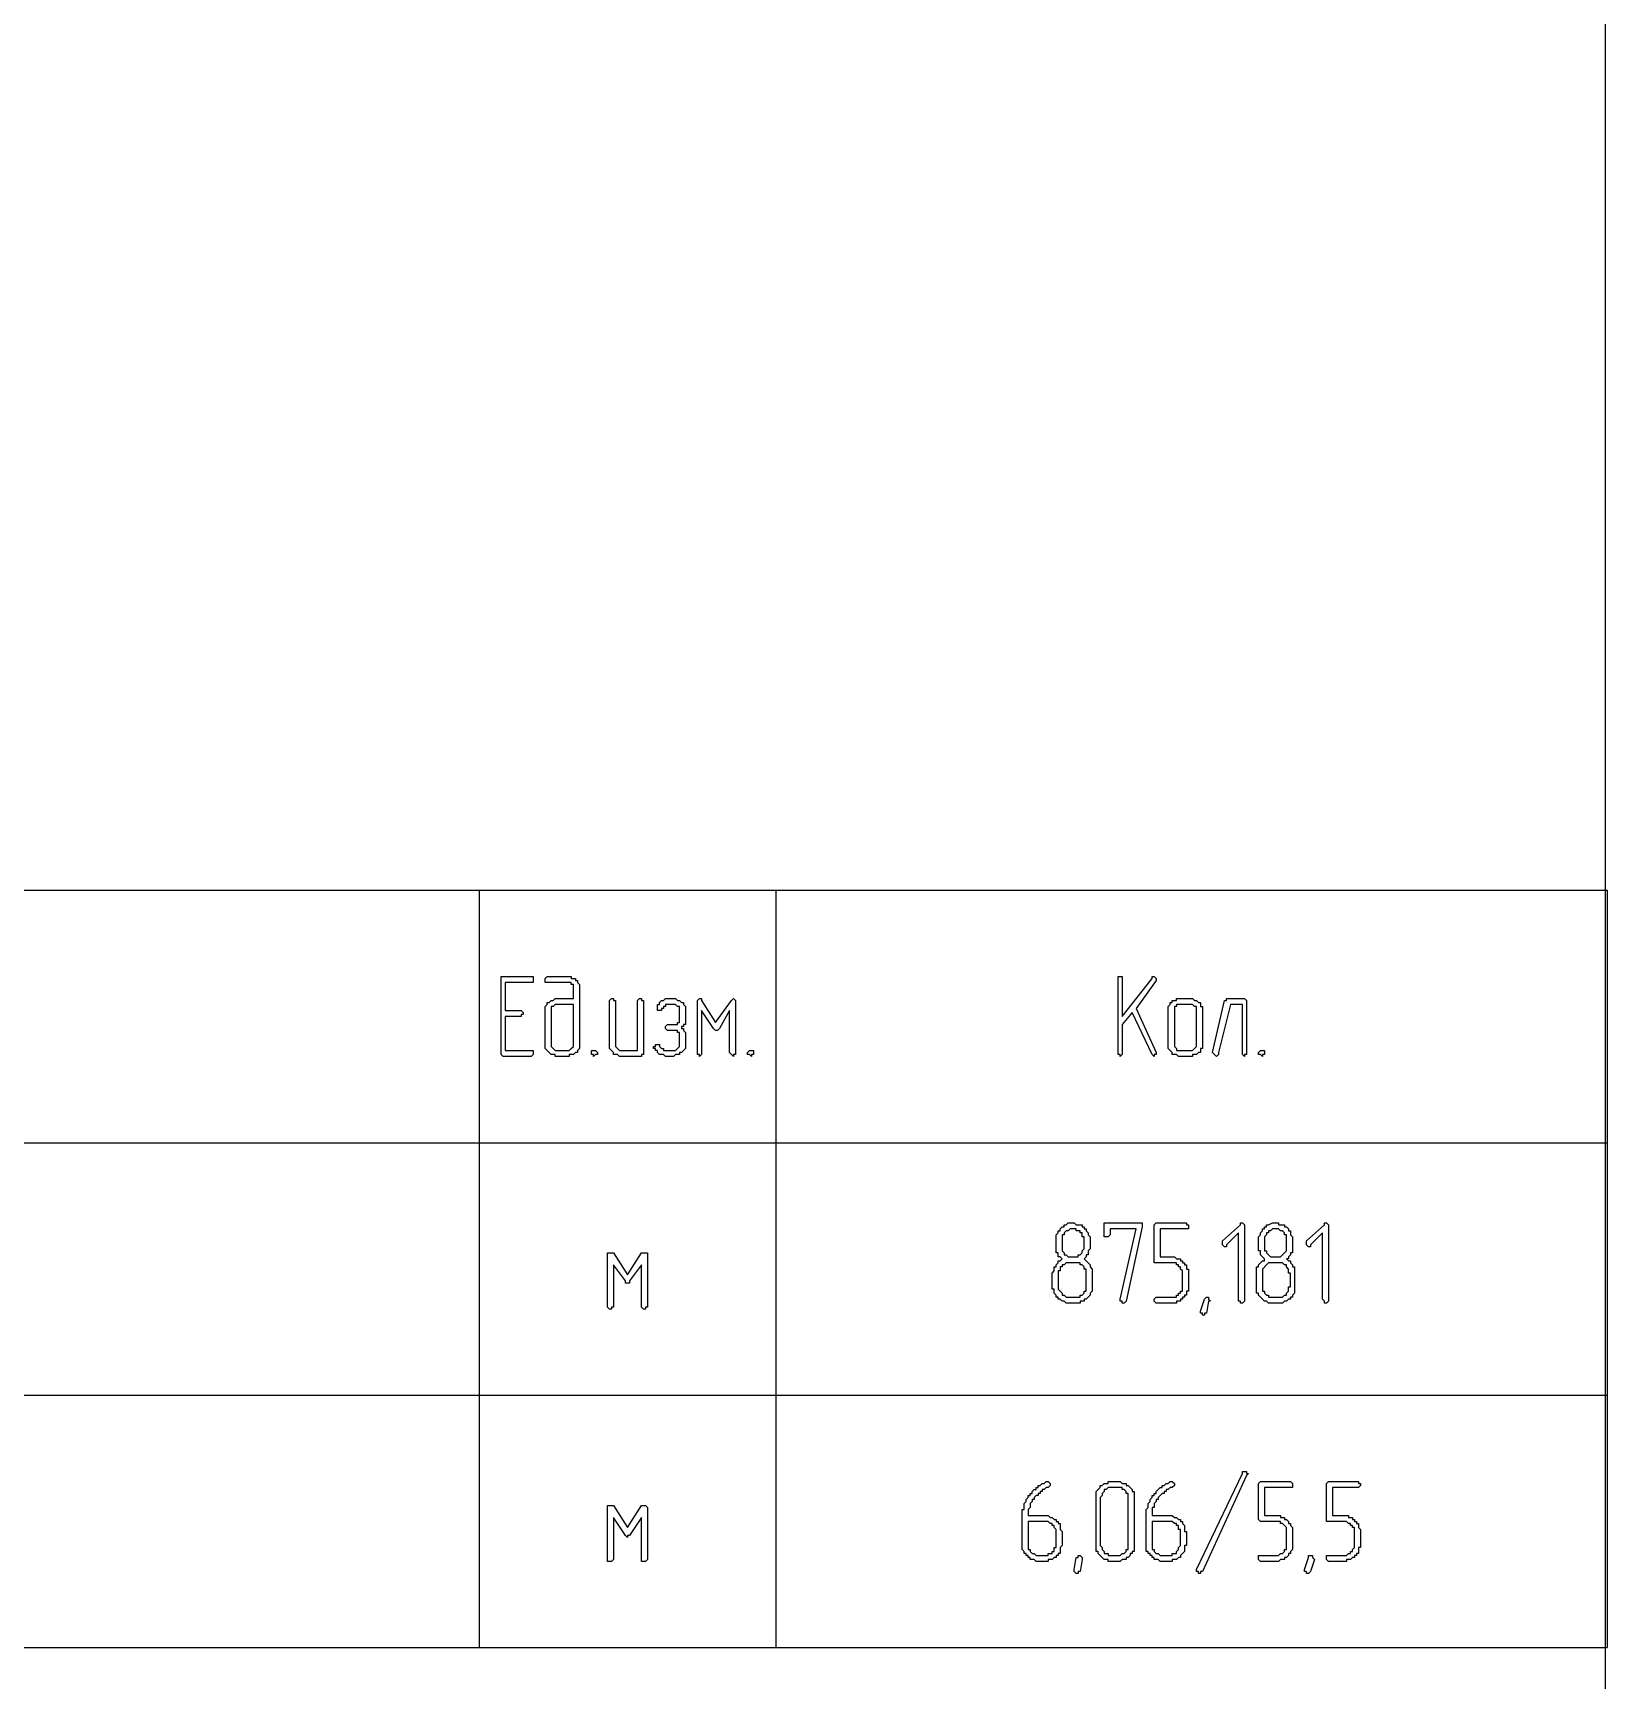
# Model space of a CAD drawing. Header units: millimetres. Extents: x 1 to 1188, y 1 to 840.
# Drawn here: x 1135 to 1184.9, y 153.8 to 206 of the extents above; entities that cross this region are included whole.
import ezdxf

# ---------------------------------------------------------------- set-up
doc = ezdxf.new("R2010")
doc.units = ezdxf.units.MM
doc.layers.add('GEOMETRY', color=7, linetype='Continuous')

msp = doc.modelspace()

# ---------------------------------------------------------------- linework, layer by layer
at = {"layer": 'GEOMETRY'}
for points in [[(1184.79, 5.658), (20.835, 5.658), (20.835, 836.683), (1184.79, 836.683)], [(1149.929, 174.822), (1149.929, 173.743), (1150.818, 173.743), (1150.818, 173.616), (1150.754, 173.553), (1149.865, 173.553), (1149.802, 173.616), (1149.802, 176.093), (1150.818, 176.093), (1150.818, 175.902), (1149.929, 175.902), (1149.929, 175.014), (1150.436, 175.014), (1150.501, 174.95), (1150.501, 174.885), (1150.436, 174.885), (1150.436, 174.822)], [(1152.088, 175.394), (1152.088, 175.839), (1152.023, 175.839), (1152.023, 175.902), (1151.198, 175.902), (1151.198, 176.029), (1151.263, 176.093), (1152.023, 176.093), (1152.023, 176.029), (1152.152, 176.029), (1152.152, 175.966), (1152.215, 175.966), (1152.215, 175.902), (1152.278, 175.839), (1152.278, 173.806), (1152.215, 173.743), (1152.215, 173.68), (1152.152, 173.68), (1152.088, 173.616), (1151.96, 173.616), (1151.96, 173.553), (1151.516, 173.553), (1151.516, 173.616), (1151.389, 173.616), (1151.263, 173.743), (1151.198, 173.806), (1151.198, 175.14), (1151.263, 175.204), (1151.263, 175.267), (1151.326, 175.267), (1151.389, 175.331), (1151.453, 175.331), (1151.516, 175.394)], [(1169.486, 174.569), (1169.486, 173.616), (1169.423, 173.553), (1169.423, 173.616), (1169.359, 173.616), (1169.359, 176.093), (1169.486, 176.093), (1169.486, 174.822), (1170.439, 176.029), (1170.439, 176.093), (1170.503, 176.093), (1170.566, 176.029), (1170.566, 175.966), (1169.931, 175.077), (1170.566, 173.68), (1170.566, 173.616), (1170.503, 173.616), (1170.503, 173.553), (1170.439, 173.616), (1169.804, 174.95)], [(1152.088, 175.204), (1151.516, 175.204), (1151.453, 175.14), (1151.389, 175.14), (1151.389, 173.87), (1151.516, 173.743), (1151.96, 173.743), (1152.023, 173.806), (1152.088, 173.87)], [(1154.31, 173.68), (1154.31, 173.616), (1154.246, 173.616), (1154.246, 173.553), (1153.548, 173.553), (1153.484, 173.616), (1153.357, 173.616), (1153.357, 173.68), (1153.231, 173.806), (1153.231, 175.331), (1153.294, 175.394), (1153.357, 175.394), (1153.357, 175.331), (1153.421, 175.331), (1153.421, 173.87), (1153.548, 173.743), (1154.119, 173.743), (1154.119, 175.331), (1154.183, 175.394), (1154.246, 175.394), (1154.246, 175.331), (1154.31, 175.331)], [(1155.517, 174.505), (1155.517, 174.442), (1155.58, 174.442), (1155.58, 174.378), (1155.644, 174.315), (1155.644, 173.806), (1155.517, 173.68), (1155.453, 173.68), (1155.453, 173.616), (1155.327, 173.616), (1155.263, 173.553), (1155.008, 173.553), (1154.945, 173.616), (1154.818, 173.616), (1154.755, 173.68), (1154.755, 173.743), (1154.691, 173.743), (1154.691, 173.806), (1154.628, 173.806), (1154.628, 173.87), (1154.691, 173.87), (1154.691, 173.933), (1154.818, 173.933), (1154.818, 173.87), (1154.881, 173.806), (1154.945, 173.806), (1154.945, 173.743), (1155.327, 173.743), (1155.453, 173.87), (1155.453, 174.315), (1155.39, 174.315), (1155.39, 174.378), (1155.072, 174.378), (1155.008, 174.442), (1155.008, 174.505), (1155.072, 174.569), (1155.39, 174.569), (1155.39, 174.632), (1155.453, 174.632), (1155.453, 175.14), (1155.39, 175.14), (1155.327, 175.204), (1155.008, 175.204), (1155.008, 175.14), (1154.945, 175.14), (1154.945, 175.077), (1154.881, 175.077), (1154.881, 175.014), (1154.755, 175.014), (1154.755, 175.204), (1154.818, 175.204), (1154.818, 175.267), (1154.881, 175.331), (1154.945, 175.331), (1155.008, 175.394), (1155.327, 175.394), (1155.39, 175.331), (1155.453, 175.331), (1155.517, 175.267), (1155.58, 175.267), (1155.58, 175.204), (1155.644, 175.14), (1155.644, 174.569), (1155.58, 174.569), (1155.58, 174.505)], [(1157.231, 173.68), (1157.231, 173.616), (1157.168, 173.616), (1157.168, 173.553), (1157.041, 173.68), (1157.041, 175.014), (1156.723, 174.442), (1156.659, 174.378), (1156.596, 174.378), (1156.532, 174.442), (1156.152, 175.014), (1156.152, 173.616), (1156.089, 173.553), (1156.089, 173.616), (1156.025, 173.616), (1156.025, 175.331), (1156.089, 175.394), (1156.152, 175.394), (1156.152, 175.331), (1156.596, 174.632), (1157.104, 175.331), (1157.168, 175.394), (1157.231, 175.331)], [(1172.027, 173.933), (1172.027, 173.806), (1171.964, 173.806), (1171.964, 173.68), (1171.9, 173.68), (1171.835, 173.616), (1171.709, 173.616), (1171.709, 173.553), (1171.265, 173.553), (1171.202, 173.616), (1171.073, 173.616), (1171.073, 173.68), (1170.947, 173.806), (1170.947, 175.14), (1171.01, 175.204), (1171.01, 175.267), (1171.073, 175.267), (1171.073, 175.331), (1171.202, 175.331), (1171.202, 175.394), (1171.709, 175.394), (1171.772, 175.331), (1171.835, 175.331), (1171.9, 175.267), (1171.964, 175.267), (1171.964, 175.14), (1172.027, 175.14)], [(1171.835, 173.933), (1171.835, 175.14), (1171.772, 175.14), (1171.709, 175.204), (1171.202, 175.204), (1171.202, 175.14), (1171.138, 175.14), (1171.138, 173.87), (1171.202, 173.806), (1171.202, 173.743), (1171.709, 173.743), (1171.835, 173.87)], [(1173.423, 173.68), (1173.423, 173.616), (1173.36, 173.616), (1173.36, 173.553), (1173.296, 173.616), (1173.296, 175.204), (1172.916, 175.204), (1172.534, 173.68), (1172.534, 173.616), (1172.471, 173.553), (1172.344, 173.68), (1172.726, 175.331), (1172.789, 175.331), (1172.789, 175.394), (1173.36, 175.394), (1173.423, 175.331)], [(1152.722, 173.743), (1152.785, 173.743), (1152.85, 173.68), (1152.85, 173.616), (1152.785, 173.616), (1152.722, 173.553), (1152.722, 173.616), (1152.659, 173.616), (1152.659, 173.743)], [(1157.739, 173.743), (1157.803, 173.743), (1157.803, 173.616), (1157.739, 173.616), (1157.739, 173.553), (1157.676, 173.616), (1157.613, 173.616), (1157.613, 173.68), (1157.676, 173.743)], [(1173.931, 173.743), (1173.995, 173.743), (1173.995, 173.616), (1173.931, 173.616), (1173.931, 173.553), (1173.868, 173.616), (1173.805, 173.616), (1173.805, 173.68), (1173.868, 173.743)], [(1168.534, 166.314), (1168.534, 166.123), (1168.47, 166.059), (1168.47, 165.996), (1168.344, 165.869), (1168.28, 165.869), (1168.28, 165.806), (1168.153, 165.806), (1168.153, 165.742), (1167.708, 165.742), (1167.645, 165.806), (1167.581, 165.806), (1167.518, 165.869), (1167.455, 165.869), (1167.455, 165.932), (1167.391, 165.932), (1167.391, 165.996), (1167.328, 166.059), (1167.328, 166.186), (1167.264, 166.186), (1167.264, 166.694), (1167.328, 166.758), (1167.328, 166.885), (1167.391, 166.885), (1167.391, 166.948), (1167.455, 167.013), (1167.455, 167.076), (1167.518, 167.076), (1167.581, 167.139), (1167.518, 167.203), (1167.455, 167.203), (1167.455, 167.33), (1167.391, 167.33), (1167.391, 167.902), (1167.455, 167.965), (1167.455, 168.028), (1167.518, 168.028), (1167.518, 168.092), (1167.581, 168.155), (1167.645, 168.155), (1167.645, 168.219), (1167.708, 168.219), (1167.772, 168.282), (1167.963, 168.282), (1168.027, 168.219), (1168.217, 168.219), (1168.217, 168.155), (1168.28, 168.155), (1168.28, 168.092), (1168.344, 168.092), (1168.344, 168.028), (1168.407, 167.965), (1168.407, 167.902), (1168.47, 167.838), (1168.47, 167.456), (1168.407, 167.393), (1168.407, 167.266), (1168.344, 167.266), (1168.344, 167.203), (1168.28, 167.139), (1168.407, 167.013), (1168.47, 166.948), (1168.47, 166.885), (1168.534, 166.821)], [(1168.28, 167.52), (1168.28, 167.838), (1168.217, 167.838), (1168.217, 167.965), (1168.153, 167.965), (1168.153, 168.028), (1168.027, 168.028), (1168.027, 168.092), (1167.835, 168.092), (1167.772, 168.028), (1167.708, 168.028), (1167.645, 167.965), (1167.645, 167.902), (1167.581, 167.902), (1167.581, 167.393), (1167.645, 167.33), (1167.645, 167.266), (1167.708, 167.266), (1167.772, 167.203), (1168.09, 167.203), (1168.09, 167.266), (1168.153, 167.266), (1168.217, 167.33), (1168.217, 167.393), (1168.28, 167.456)], [(1170.121, 168.155), (1169.614, 165.806), (1169.551, 165.742), (1169.486, 165.742), (1169.486, 165.806), (1169.423, 165.806), (1169.423, 165.869), (1169.931, 168.092), (1169.106, 168.092), (1169.106, 167.902), (1169.042, 167.838), (1168.915, 167.838), (1168.915, 168.282), (1170.121, 168.282)], [(1171.582, 166.314), (1171.582, 166.123), (1171.519, 166.123), (1171.519, 165.996), (1171.455, 165.996), (1171.455, 165.932), (1171.392, 165.932), (1171.392, 165.869), (1171.328, 165.869), (1171.328, 165.806), (1171.202, 165.806), (1171.202, 165.742), (1170.566, 165.742), (1170.503, 165.806), (1170.503, 165.869), (1170.566, 165.932), (1171.202, 165.932), (1171.202, 165.996), (1171.265, 165.996), (1171.265, 166.059), (1171.328, 166.059), (1171.328, 166.123), (1171.392, 166.123), (1171.392, 166.758), (1171.328, 166.821), (1171.328, 166.885), (1171.265, 166.885), (1171.265, 166.948), (1171.202, 166.948), (1171.202, 167.013), (1170.503, 167.013), (1170.503, 168.219), (1170.566, 168.282), (1171.519, 168.282), (1171.519, 168.219), (1171.582, 168.219), (1171.582, 168.092), (1170.693, 168.092), (1170.693, 167.203), (1171.138, 167.203), (1171.202, 167.139), (1171.328, 167.139), (1171.328, 167.076), (1171.392, 167.076), (1171.392, 167.013), (1171.455, 167.013), (1171.455, 166.948), (1171.519, 166.948), (1171.519, 166.821), (1171.582, 166.821)], [(1173.36, 165.869), (1173.36, 165.806), (1173.296, 165.742), (1173.233, 165.742), (1173.233, 165.806), (1173.169, 165.806), (1173.169, 167.965), (1172.789, 167.583), (1172.789, 167.52), (1172.726, 167.52), (1172.661, 167.583), (1172.661, 167.71), (1173.233, 168.219), (1173.233, 168.282), (1173.296, 168.282), (1173.36, 168.219)], [(1174.947, 166.314), (1174.947, 166.059), (1174.884, 165.996), (1174.884, 165.932), (1174.82, 165.932), (1174.82, 165.869), (1174.757, 165.869), (1174.694, 165.806), (1174.63, 165.806), (1174.567, 165.742), (1174.122, 165.742), (1174.058, 165.806), (1173.995, 165.806), (1173.805, 165.996), (1173.805, 166.059), (1173.741, 166.059), (1173.741, 166.885), (1173.805, 166.885), (1173.805, 166.948), (1173.868, 167.013), (1173.931, 167.076), (1173.995, 167.076), (1173.995, 167.139), (1173.868, 167.266), (1173.868, 167.393), (1173.805, 167.393), (1173.805, 167.838), (1173.868, 167.902), (1173.868, 167.965), (1173.931, 168.028), (1173.931, 168.092), (1173.995, 168.092), (1173.995, 168.155), (1174.058, 168.155), (1174.058, 168.219), (1174.122, 168.219), (1174.248, 168.282), (1174.44, 168.282), (1174.44, 168.219), (1174.63, 168.219), (1174.63, 168.155), (1174.694, 168.155), (1174.757, 168.092), (1174.757, 168.028), (1174.82, 168.028), (1174.82, 167.902), (1174.884, 167.838), (1174.884, 167.33), (1174.82, 167.33), (1174.82, 167.266), (1174.757, 167.203), (1174.757, 167.139), (1174.694, 167.139), (1174.757, 167.076), (1174.82, 167.076), (1174.82, 167.013), (1174.884, 166.948), (1174.884, 166.885), (1174.947, 166.885)], [(1174.694, 167.52), (1174.694, 167.902), (1174.63, 167.902), (1174.63, 167.965), (1174.567, 168.028), (1174.503, 168.028), (1174.44, 168.092), (1174.248, 168.092), (1174.185, 168.028), (1174.122, 168.028), (1174.122, 167.965), (1174.058, 167.965), (1174.058, 167.902), (1173.995, 167.838), (1173.995, 167.393), (1174.058, 167.393), (1174.058, 167.33), (1174.185, 167.203), (1174.503, 167.203), (1174.694, 167.393)], [(1176.027, 165.869), (1176.027, 165.806), (1175.964, 165.742), (1175.901, 165.742), (1175.901, 165.806), (1175.836, 165.869), (1175.836, 167.965), (1175.456, 167.583), (1175.456, 167.52), (1175.392, 167.52), (1175.329, 167.583), (1175.329, 167.71), (1175.901, 168.219), (1175.901, 168.282), (1175.964, 168.282), (1176.027, 168.219)], [(1154.438, 165.679), (1154.438, 165.615), (1154.373, 165.615), (1154.373, 165.552), (1154.31, 165.552), (1154.246, 165.615), (1154.246, 166.948), (1153.866, 166.441), (1153.866, 166.377), (1153.739, 166.377), (1153.739, 166.441), (1153.357, 166.948), (1153.357, 165.615), (1153.294, 165.615), (1153.294, 165.552), (1153.231, 165.552), (1153.167, 165.615), (1153.167, 167.33), (1153.357, 167.33), (1153.802, 166.631), (1154.246, 167.33), (1154.438, 167.33)], [(1168.344, 166.314), (1168.344, 166.821), (1168.28, 166.821), (1168.28, 166.885), (1168.217, 166.948), (1168.153, 166.948), (1168.153, 167.013), (1167.708, 167.013), (1167.645, 166.948), (1167.581, 166.948), (1167.581, 166.885), (1167.518, 166.885), (1167.518, 166.758), (1167.455, 166.758), (1167.455, 166.186), (1167.581, 166.059), (1167.581, 165.996), (1167.645, 165.996), (1167.708, 165.932), (1168.153, 165.932), (1168.153, 165.996), (1168.217, 165.996), (1168.28, 166.059), (1168.28, 166.123), (1168.344, 166.123)], [(1174.82, 166.314), (1174.82, 166.694), (1174.757, 166.694), (1174.757, 166.821), (1174.694, 166.885), (1174.694, 166.948), (1174.63, 166.948), (1174.567, 167.013), (1174.122, 167.013), (1174.058, 166.948), (1173.931, 166.821), (1173.931, 166.123), (1173.995, 166.123), (1173.995, 166.059), (1174.058, 165.996), (1174.122, 165.996), (1174.122, 165.932), (1174.567, 165.932), (1174.63, 165.996), (1174.694, 165.996), (1174.694, 166.059), (1174.757, 166.123), (1174.757, 166.251), (1174.82, 166.251)], [(1172.154, 165.425), (1172.09, 165.425), (1172.09, 165.36), (1172.027, 165.36), (1172.027, 165.425), (1171.964, 165.425), (1171.964, 165.489), (1172.09, 165.869), (1172.154, 165.932), (1172.217, 165.932), (1172.217, 165.869), (1172.281, 165.806), (1172.217, 165.806)], [(1173.423, 160.281), (1172.027, 157.233), (1171.964, 157.233), (1171.964, 157.169), (1171.9, 157.169), (1171.9, 157.233), (1171.835, 157.233), (1171.835, 157.296), (1173.296, 160.344), (1173.296, 160.408), (1173.423, 160.408), (1173.423, 160.344), (1173.488, 160.344)], [(1166.311, 158.884), (1166.311, 159.202), (1166.376, 159.202), (1166.376, 159.392), (1166.439, 159.456), (1166.439, 159.519), (1166.502, 159.582), (1166.502, 159.646), (1166.566, 159.646), (1166.566, 159.709), (1166.629, 159.709), (1166.629, 159.773), (1166.693, 159.836), (1166.756, 159.836), (1166.756, 159.901), (1166.819, 159.901), (1166.819, 159.964), (1166.883, 159.964), (1166.946, 160.027), (1167.01, 160.027), (1167.073, 160.091), (1167.138, 160.091), (1167.201, 160.027), (1167.201, 159.964), (1167.138, 159.901), (1167.073, 159.901), (1167.01, 159.836), (1166.946, 159.836), (1166.946, 159.773), (1166.883, 159.773), (1166.883, 159.709), (1166.819, 159.709), (1166.819, 159.646), (1166.756, 159.646), (1166.693, 159.582), (1166.693, 159.519), (1166.629, 159.519), (1166.629, 159.456), (1166.566, 159.392), (1166.566, 159.265), (1166.502, 159.202), (1166.502, 159.01), (1167.138, 159.01), (1167.201, 158.947), (1167.264, 158.947), (1167.328, 158.884), (1167.391, 158.884), (1167.391, 158.82), (1167.455, 158.82), (1167.455, 158.757), (1167.518, 158.757), (1167.518, 158.567), (1167.581, 158.503), (1167.581, 158.058), (1167.518, 157.995), (1167.518, 157.805), (1167.455, 157.805), (1167.455, 157.741), (1167.391, 157.741), (1167.391, 157.678), (1167.328, 157.678), (1167.264, 157.614), (1167.138, 157.614), (1167.138, 157.551), (1166.756, 157.551), (1166.693, 157.614), (1166.566, 157.614), (1166.566, 157.678), (1166.502, 157.678), (1166.502, 157.741), (1166.439, 157.741), (1166.439, 157.805), (1166.376, 157.805), (1166.376, 157.868), (1166.311, 157.931)], [(1169.868, 158.122), (1169.868, 157.868), (1169.804, 157.868), (1169.804, 157.805), (1169.741, 157.805), (1169.741, 157.741), (1169.677, 157.678), (1169.614, 157.678), (1169.614, 157.614), (1169.486, 157.614), (1169.423, 157.551), (1169.042, 157.551), (1169.042, 157.614), (1168.915, 157.614), (1168.725, 157.805), (1168.725, 157.868), (1168.66, 157.868), (1168.66, 159.773), (1168.725, 159.836), (1168.789, 159.901), (1168.789, 159.964), (1168.852, 159.964), (1168.915, 160.027), (1169.042, 160.027), (1169.042, 160.091), (1169.423, 160.091), (1169.486, 160.027), (1169.614, 160.027), (1169.614, 159.964), (1169.677, 159.964), (1169.741, 159.901), (1169.804, 159.836), (1169.804, 159.773), (1169.868, 159.773)], [(1169.677, 158.122), (1169.677, 159.709), (1169.614, 159.709), (1169.614, 159.773), (1169.551, 159.836), (1169.486, 159.836), (1169.486, 159.901), (1169.042, 159.901), (1168.979, 159.836), (1168.915, 159.836), (1168.915, 159.773), (1168.852, 159.709), (1168.852, 159.646), (1168.789, 159.582), (1168.789, 158.058), (1168.852, 157.995), (1168.852, 157.931), (1168.915, 157.868), (1168.915, 157.805), (1169.042, 157.805), (1169.042, 157.741), (1169.423, 157.741), (1169.486, 157.805), (1169.551, 157.805), (1169.614, 157.868), (1169.614, 157.931), (1169.677, 157.931)], [(1170.248, 158.884), (1170.248, 159.202), (1170.313, 159.265), (1170.313, 159.392), (1170.376, 159.456), (1170.376, 159.519), (1170.439, 159.582), (1170.439, 159.646), (1170.503, 159.646), (1170.503, 159.709), (1170.566, 159.709), (1170.566, 159.773), (1170.63, 159.836), (1170.693, 159.901), (1170.756, 159.901), (1170.756, 159.964), (1170.82, 159.964), (1170.883, 160.027), (1170.947, 160.027), (1171.01, 160.091), (1171.073, 160.091), (1171.138, 160.027), (1171.138, 159.964), (1171.073, 159.901), (1171.01, 159.901), (1170.947, 159.836), (1170.883, 159.836), (1170.883, 159.773), (1170.82, 159.773), (1170.82, 159.709), (1170.756, 159.709), (1170.63, 159.582), (1170.63, 159.519), (1170.566, 159.519), (1170.566, 159.456), (1170.503, 159.392), (1170.503, 159.265), (1170.439, 159.265), (1170.439, 159.01), (1171.073, 159.01), (1171.138, 158.947), (1171.202, 158.947), (1171.265, 158.884), (1171.328, 158.884), (1171.328, 158.82), (1171.392, 158.82), (1171.392, 158.757), (1171.455, 158.694), (1171.455, 158.503), (1171.519, 158.503), (1171.519, 158.058), (1171.455, 158.058), (1171.455, 157.868), (1171.328, 157.741), (1171.328, 157.678), (1171.265, 157.678), (1171.202, 157.614), (1171.073, 157.614), (1171.073, 157.551), (1170.693, 157.551), (1170.63, 157.614), (1170.503, 157.614), (1170.503, 157.678), (1170.439, 157.678), (1170.439, 157.741), (1170.376, 157.741), (1170.376, 157.805), (1170.313, 157.805), (1170.313, 157.868), (1170.248, 157.868)], [(1174.884, 158.122), (1174.884, 157.931), (1174.82, 157.868), (1174.82, 157.805), (1174.757, 157.805), (1174.757, 157.741), (1174.694, 157.678), (1174.63, 157.678), (1174.63, 157.614), (1174.503, 157.614), (1174.44, 157.551), (1173.868, 157.551), (1173.805, 157.614), (1173.805, 157.741), (1174.44, 157.741), (1174.503, 157.805), (1174.567, 157.805), (1174.63, 157.868), (1174.63, 157.931), (1174.694, 157.931), (1174.694, 158.63), (1174.567, 158.757), (1174.503, 158.757), (1174.503, 158.82), (1173.868, 158.82), (1173.805, 158.884), (1173.805, 160.027), (1173.868, 160.091), (1174.82, 160.091), (1174.884, 160.027), (1174.884, 159.901), (1173.995, 159.901), (1173.995, 159.01), (1174.503, 159.01), (1174.503, 158.947), (1174.63, 158.947), (1174.63, 158.884), (1174.694, 158.884), (1174.757, 158.82), (1174.757, 158.757), (1174.82, 158.757), (1174.82, 158.694), (1174.884, 158.63)], [(1177.043, 158.122), (1177.043, 157.995), (1176.98, 157.995), (1176.98, 157.805), (1176.916, 157.805), (1176.916, 157.741), (1176.853, 157.741), (1176.853, 157.678), (1176.789, 157.678), (1176.726, 157.614), (1176.598, 157.614), (1176.598, 157.551), (1176.027, 157.551), (1175.964, 157.614), (1175.964, 157.741), (1176.598, 157.741), (1176.663, 157.805), (1176.726, 157.805), (1176.726, 157.868), (1176.789, 157.868), (1176.789, 157.931), (1176.853, 157.995), (1176.853, 158.63), (1176.789, 158.63), (1176.789, 158.694), (1176.726, 158.694), (1176.726, 158.757), (1176.663, 158.757), (1176.598, 158.82), (1175.964, 158.82), (1175.964, 160.027), (1176.027, 160.091), (1176.98, 160.091), (1176.98, 160.027), (1177.043, 160.027), (1177.043, 159.964), (1176.98, 159.901), (1176.154, 159.901), (1176.154, 159.01), (1176.663, 159.01), (1176.663, 158.947), (1176.789, 158.947), (1176.789, 158.884), (1176.853, 158.884), (1176.853, 158.82), (1176.916, 158.82), (1176.916, 158.757), (1176.98, 158.757), (1176.98, 158.63), (1177.043, 158.567)], [(1154.438, 157.614), (1154.373, 157.551), (1154.246, 157.551), (1154.246, 158.947), (1153.866, 158.377), (1153.802, 158.377), (1153.802, 158.313), (1153.739, 158.377), (1153.357, 158.947), (1153.357, 157.614), (1153.294, 157.551), (1153.167, 157.551), (1153.167, 159.329), (1153.357, 159.329), (1153.802, 158.63), (1154.246, 159.329), (1154.373, 159.329), (1154.438, 159.265)], [(1166.502, 158.82), (1166.502, 157.931), (1166.566, 157.931), (1166.566, 157.868), (1166.629, 157.805), (1166.693, 157.805), (1166.756, 157.741), (1167.138, 157.741), (1167.138, 157.805), (1167.264, 157.805), (1167.264, 157.868), (1167.328, 157.868), (1167.328, 157.995), (1167.391, 157.995), (1167.391, 158.567), (1167.328, 158.63), (1167.328, 158.694), (1167.264, 158.694), (1167.264, 158.757), (1167.201, 158.757), (1167.138, 158.82)], [(1170.439, 158.82), (1170.439, 157.931), (1170.503, 157.931), (1170.503, 157.868), (1170.566, 157.805), (1170.63, 157.805), (1170.693, 157.741), (1171.073, 157.741), (1171.073, 157.805), (1171.202, 157.805), (1171.202, 157.868), (1171.265, 157.931), (1171.265, 157.995), (1171.328, 158.058), (1171.328, 158.567), (1171.265, 158.567), (1171.265, 158.694), (1171.202, 158.694), (1171.202, 158.757), (1171.138, 158.757), (1171.073, 158.82)], [(1168.153, 157.233), (1168.09, 157.233), (1168.09, 157.169), (1168.027, 157.169), (1167.963, 157.233), (1167.963, 157.296), (1168.027, 157.678), (1168.09, 157.678), (1168.09, 157.741), (1168.153, 157.741), (1168.217, 157.678), (1168.217, 157.614)], [(1175.456, 157.233), (1175.392, 157.169), (1175.329, 157.169), (1175.329, 157.233), (1175.265, 157.233), (1175.265, 157.296), (1175.392, 157.678), (1175.392, 157.741), (1175.519, 157.741), (1175.519, 157.678), (1175.582, 157.614)]]:
    msp.add_lwpolyline(points, close=True, dxfattribs=at)
for points in [[(1049.663, 178.823), (1075.952, 178.823), (1184.854, 178.823)], [(1049.663, 178.823), (1049.663, 154.82), (1184.854, 154.82)], [(1149.103, 178.823), (1149.103, 154.82)], [(1158.502, 178.823), (1158.502, 154.82)], [(1184.854, 178.823), (1184.854, 154.82)], [(1049.663, 170.822), (1184.854, 170.822)], [(1049.663, 162.821), (1184.854, 162.821)]]:
    msp.add_lwpolyline(points, dxfattribs=at)

doc.saveas('drawing.dxf')
